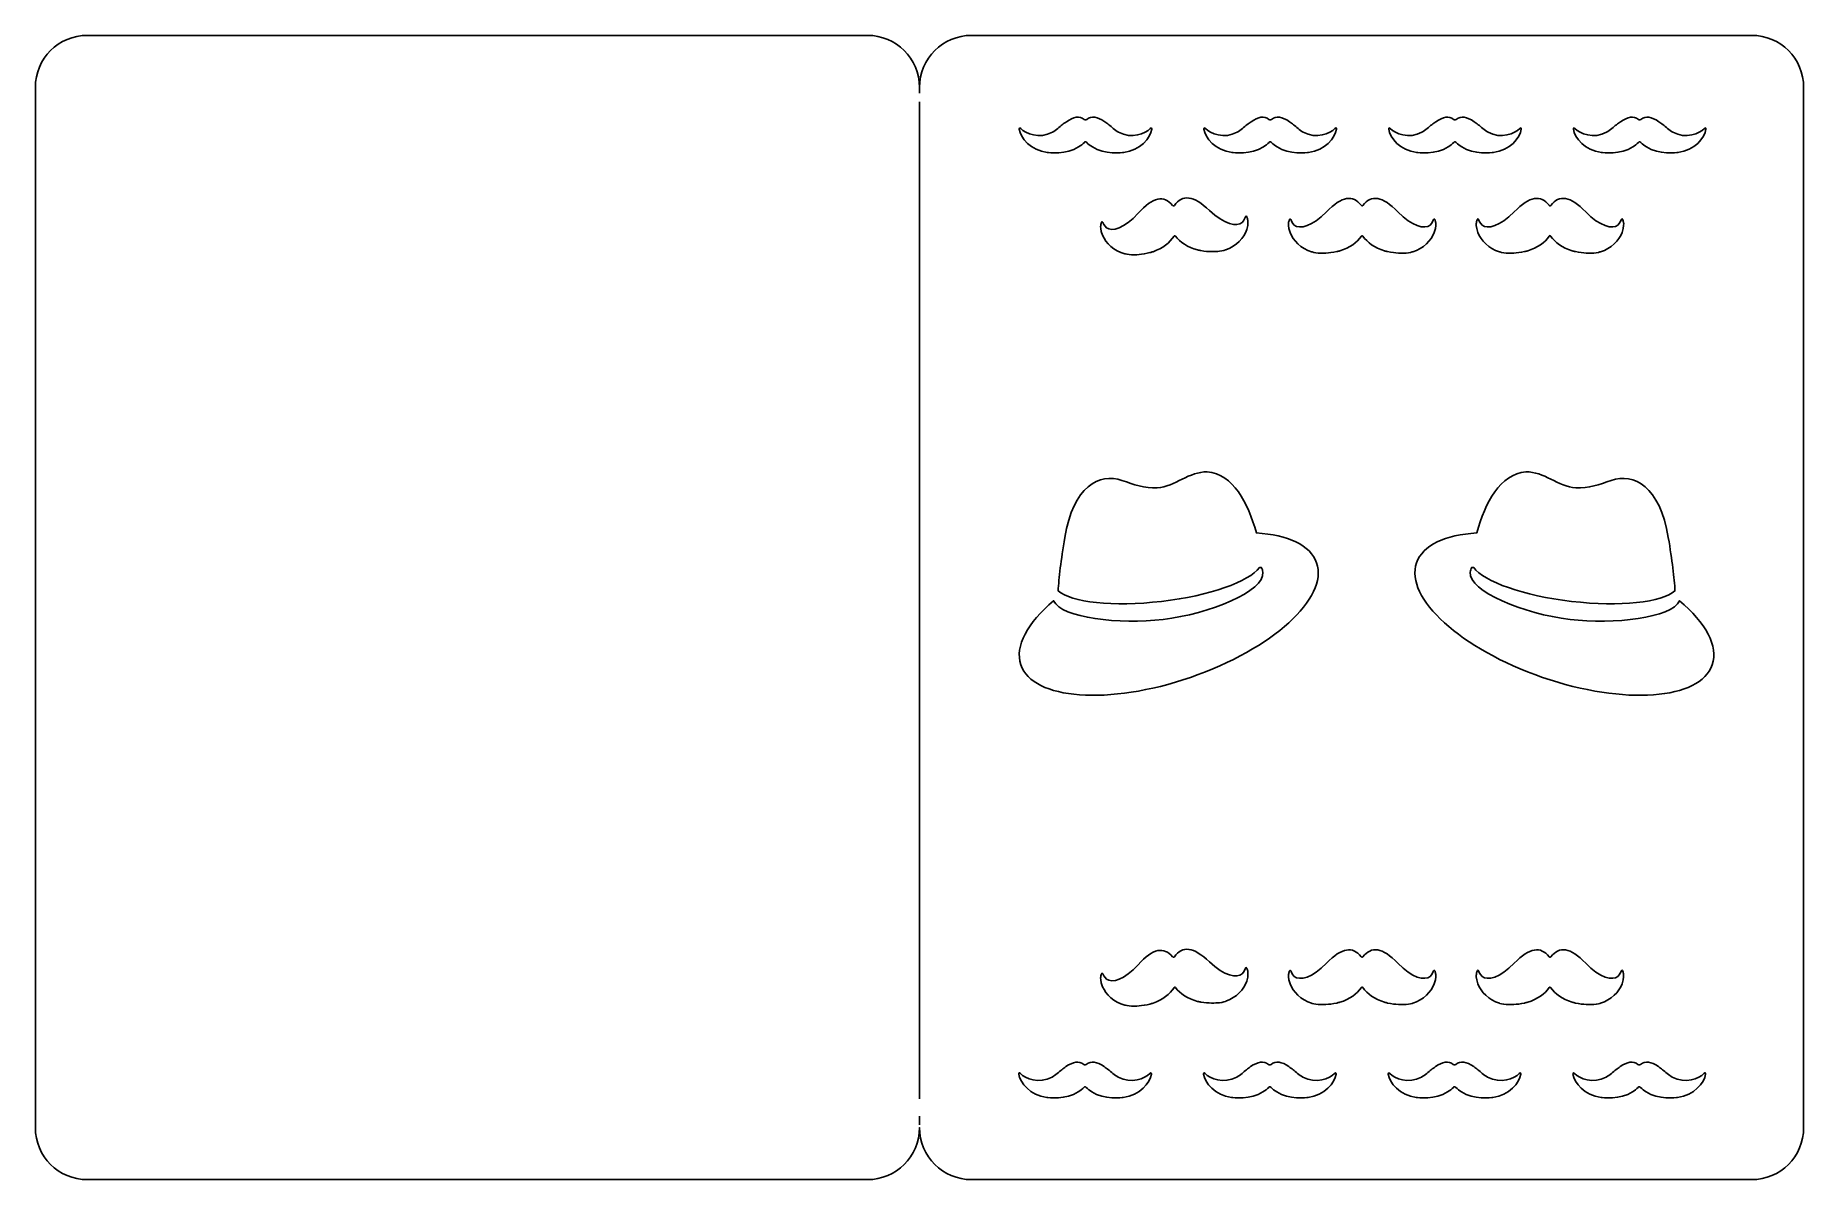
# Model space of a CAD drawing. Header units: centimetres. Extents: x -8.5 to 7.7, y -3.1 to 7.3.
import ezdxf
from ezdxf.lldxf.tags import DXFTag

# ---------------------------------------------------------------- set-up
doc = ezdxf.new("R2010")
doc.units = ezdxf.units.CM
doc.header["$MEASUREMENT"] = 0
doc.layers.add('Layer 1', color=7, linetype='Continuous')
tags = doc.linetypes.add('New Line1', pattern=[0.2, 0.1, -0.1]).pattern_tags.tags
tags[6:7] = [DXFTag(74, 4), DXFTag(75, 0), DXFTag(340, '0'), DXFTag(46, 1.0), DXFTag(50, 0.0), DXFTag(44, 0.0), DXFTag(45, 0.0)]
tags[4:5] = [DXFTag(74, 4), DXFTag(75, 0), DXFTag(340, '0'), DXFTag(46, 1.0), DXFTag(50, 0.0), DXFTag(44, 0.0), DXFTag(45, 0.0)]

msp = doc.modelspace()

# ---------------------------------------------------------------- linework, layer by layer
at = {"layer": 'Layer 1', "color": 240}
for points, knots in [([(7.24958, 7.34002), (7.24958, 7.34002), (0.10586, 7.34002), (0.10586, 7.34002), (0.10586, 7.34002), (-0.15714, 7.34002), (-0.37039, 7.12679), (-0.37039, 6.86377), (-0.37039, 6.86377), (-0.37039, 7.12682), (-0.58362, 7.34002), (-0.84664, 7.34002), (-0.84664, 7.34002), (-0.84664, 7.34002), (-7.99039, 7.34002), (-7.99039, 7.34002), (-7.99039, 7.34002), (-8.25339, 7.34002), (-8.46664, 7.12679), (-8.46664, 6.86377), (-8.46664, 6.86377), (-8.46664, 6.86377), (-8.46664, -2.66123), (-8.46664, -2.66123), (-8.46664, -2.66123), (-8.46664, -2.92425), (-8.25339, -3.13748), (-7.99039, -3.13748), (-7.99039, -3.13748), (-7.99039, -3.13748), (-0.84664, -3.13748), (-0.84664, -3.13748), (-0.84664, -3.13748), (-0.58362, -3.13748), (-0.37039, -2.92425), (-0.37039, -2.66123), (-0.37039, -2.66123), (-0.37039, -2.92425), (-0.15714, -3.13748), (0.10586, -3.13748), (0.10586, -3.13748), (0.10586, -3.13748), (7.24958, -3.13748), (7.24958, -3.13748), (7.24958, -3.13748), (7.5126, -3.13748), (7.72583, -2.92425), (7.72583, -2.66123), (7.72583, -2.66123), (7.72583, -2.66123), (7.72583, 6.86377), (7.72583, 6.86377), (7.72583, 6.86377), (7.72583, 7.12679), (7.51261, 7.34002), (7.24958, 7.34002)], [0, 0, 0, 0, 0.06666667, 0.06666667, 0.06666667, 0.06666667, 0.13333333, 0.13333333, 0.13333333, 0.13333333, 0.2, 0.2, 0.2, 0.2, 0.26666667, 0.26666667, 0.26666667, 0.26666667, 0.33333333, 0.33333333, 0.33333333, 0.33333333, 0.4, 0.4, 0.4, 0.4, 0.46666667, 0.46666667, 0.46666667, 0.46666667, 0.53333333, 0.53333333, 0.53333333, 0.53333333, 0.6, 0.6, 0.6, 0.6, 0.66666667, 0.66666667, 0.66666667, 0.66666667, 0.73333333, 0.73333333, 0.73333333, 0.73333333, 0.8, 0.8, 0.8, 0.8, 0.86666667, 0.86666667, 0.86666667, 0.86666667, 1, 1, 1, 1]), ([(0.55711, 6.48811), (0.60066, 6.43937), (0.7274, 6.38783), (0.84704, 6.45403), (0.84704, 6.45403), (0.86334, 6.46305), (0.87956, 6.47424), (0.89535, 6.48798), (0.89535, 6.48798), (0.9239, 6.51267), (0.95009, 6.53341), (0.97433, 6.54973), (0.97433, 6.54973), (1.04164, 6.595), (1.09366, 6.6059), (1.13739, 6.57084), (1.13739, 6.57084), (1.13739, 6.57084), (1.14755, 6.56049), (1.16131, 6.57013), (1.16131, 6.57013), (1.2052, 6.60606), (1.25751, 6.59529), (1.32522, 6.54973), (1.32522, 6.54973), (1.34948, 6.53343), (1.3757, 6.51266), (1.40422, 6.48798), (1.40422, 6.48798), (1.42004, 6.47425), (1.43623, 6.46306), (1.45253, 6.45403), (1.45253, 6.45403), (1.5722, 6.38783), (1.69891, 6.43937), (1.74246, 6.48811), (1.74246, 6.48811), (1.75751, 6.5024), (1.75669, 6.48165), (1.75669, 6.48165), (1.75669, 6.48165), (1.74597, 6.39831), (1.65141, 6.28872), (1.49981, 6.26742), (1.49981, 6.26742), (1.49259, 6.26522), (1.32026, 6.24625), (1.21279, 6.31909), (1.21279, 6.31909), (1.19255, 6.33108), (1.17527, 6.34454), (1.16096, 6.35891), (1.16096, 6.35891), (1.14837, 6.37066), (1.13926, 6.35978), (1.13937, 6.35978), (1.13937, 6.35978), (1.12482, 6.34507), (1.1073, 6.33128), (1.08667, 6.31909), (1.08667, 6.31909), (0.9792, 6.24625), (0.8069, 6.26522), (0.79962, 6.26742), (0.79962, 6.26742), (0.64804, 6.28872), (0.55348, 6.39834), (0.54276, 6.48165), (0.54276, 6.48165), (0.54287, 6.48166), (0.542, 6.50243), (0.55711, 6.48811)], [0, 0, 0, 0, 0.05263158, 0.05263158, 0.05263158, 0.05263158, 0.10526316, 0.10526316, 0.10526316, 0.10526316, 0.15789474, 0.15789474, 0.15789474, 0.15789474, 0.21052632, 0.21052632, 0.21052632, 0.21052632, 0.26315789, 0.26315789, 0.26315789, 0.26315789, 0.31578947, 0.31578947, 0.31578947, 0.31578947, 0.36842105, 0.36842105, 0.36842105, 0.36842105, 0.42105263, 0.42105263, 0.42105263, 0.42105263, 0.47368421, 0.47368421, 0.47368421, 0.47368421, 0.52631579, 0.52631579, 0.52631579, 0.52631579, 0.57894737, 0.57894737, 0.57894737, 0.57894737, 0.63157895, 0.63157895, 0.63157895, 0.63157895, 0.68421053, 0.68421053, 0.68421053, 0.68421053, 0.73684211, 0.73684211, 0.73684211, 0.73684211, 0.78947368, 0.78947368, 0.78947368, 0.78947368, 0.84210526, 0.84210526, 0.84210526, 0.84210526, 0.89473684, 0.89473684, 0.89473684, 0.89473684, 1, 1, 1, 1]), ([(2.24877, 6.48811), (2.29229, 6.43937), (2.419, 6.38783), (2.5387, 6.45403), (2.5387, 6.45403), (2.555, 6.46305), (2.57119, 6.47424), (2.58701, 6.48798), (2.58701, 6.48798), (2.61553, 6.51267), (2.6417, 6.53341), (2.66594, 6.54973), (2.66594, 6.54973), (2.73325, 6.595), (2.78529, 6.6059), (2.829, 6.57084), (2.829, 6.57084), (2.829, 6.57084), (2.83916, 6.56049), (2.85297, 6.57013), (2.85297, 6.57013), (2.89686, 6.60606), (2.94912, 6.59529), (3.01688, 6.54973), (3.01688, 6.54973), (3.04114, 6.53343), (3.06731, 6.51266), (3.09583, 6.48798), (3.09583, 6.48798), (3.11171, 6.47425), (3.12784, 6.46306), (3.14414, 6.45403), (3.14414, 6.45403), (3.26386, 6.38783), (3.39055, 6.43937), (3.43407, 6.48811), (3.43407, 6.48811), (3.44918, 6.5024), (3.44833, 6.48165), (3.44833, 6.48165), (3.44833, 6.48165), (3.43759, 6.39831), (3.34305, 6.28872), (3.19145, 6.26742), (3.19145, 6.26742), (3.1842, 6.26522), (3.01188, 6.24625), (2.90446, 6.31909), (2.90446, 6.31909), (2.88417, 6.33108), (2.86694, 6.34454), (2.85263, 6.35891), (2.85263, 6.35891), (2.84001, 6.37066), (2.83093, 6.35978), (2.83099, 6.35978), (2.83099, 6.35978), (2.81649, 6.34507), (2.79895, 6.33128), (2.77829, 6.31909), (2.77829, 6.31909), (2.67087, 6.24625), (2.49852, 6.26522), (2.4913, 6.26742), (2.4913, 6.26742), (2.33969, 6.28872), (2.24516, 6.39834), (2.23444, 6.48165), (2.23444, 6.48165), (2.23454, 6.48166), (2.23367, 6.50243), (2.24877, 6.48811)], [0, 0, 0, 0, 0.05263158, 0.05263158, 0.05263158, 0.05263158, 0.10526316, 0.10526316, 0.10526316, 0.10526316, 0.15789474, 0.15789474, 0.15789474, 0.15789474, 0.21052632, 0.21052632, 0.21052632, 0.21052632, 0.26315789, 0.26315789, 0.26315789, 0.26315789, 0.31578947, 0.31578947, 0.31578947, 0.31578947, 0.36842105, 0.36842105, 0.36842105, 0.36842105, 0.42105263, 0.42105263, 0.42105263, 0.42105263, 0.47368421, 0.47368421, 0.47368421, 0.47368421, 0.52631579, 0.52631579, 0.52631579, 0.52631579, 0.57894737, 0.57894737, 0.57894737, 0.57894737, 0.63157895, 0.63157895, 0.63157895, 0.63157895, 0.68421053, 0.68421053, 0.68421053, 0.68421053, 0.73684211, 0.73684211, 0.73684211, 0.73684211, 0.78947368, 0.78947368, 0.78947368, 0.78947368, 0.84210526, 0.84210526, 0.84210526, 0.84210526, 0.89473684, 0.89473684, 0.89473684, 0.89473684, 1, 1, 1, 1]), ([(3.94047, 6.48811), (3.98402, 6.43937), (4.11076, 6.38783), (4.2304, 6.45403), (4.2304, 6.45403), (4.2467, 6.46305), (4.26292, 6.47424), (4.27871, 6.48798), (4.27871, 6.48798), (4.30726, 6.51267), (4.33345, 6.53341), (4.35769, 6.54973), (4.35769, 6.54973), (4.425, 6.595), (4.47702, 6.6059), (4.52075, 6.57084), (4.52075, 6.57084), (4.52075, 6.57084), (4.53091, 6.56049), (4.54467, 6.57013), (4.54467, 6.57013), (4.58856, 6.60606), (4.64087, 6.59529), (4.70858, 6.54973), (4.70858, 6.54973), (4.73284, 6.53343), (4.75906, 6.51266), (4.78758, 6.48798), (4.78758, 6.48798), (4.8034, 6.47425), (4.81959, 6.46306), (4.83589, 6.45403), (4.83589, 6.45403), (4.95556, 6.38783), (5.08227, 6.43937), (5.12582, 6.48811), (5.12582, 6.48811), (5.14087, 6.5024), (5.14008, 6.48165), (5.14008, 6.48165), (5.14008, 6.48165), (5.12934, 6.39831), (5.03478, 6.28872), (4.8832, 6.26742), (4.8832, 6.26742), (4.87595, 6.26522), (4.70363, 6.24625), (4.59615, 6.31909), (4.59615, 6.31909), (4.57591, 6.33108), (4.55863, 6.34454), (4.54432, 6.35891), (4.54432, 6.35891), (4.53173, 6.37066), (4.52265, 6.35978), (4.5227, 6.35978), (4.5227, 6.35978), (4.5082, 6.34507), (4.49066, 6.33128), (4.47002, 6.31909), (4.47002, 6.31909), (4.36255, 6.24625), (4.19025, 6.26522), (4.18297, 6.26742), (4.18297, 6.26742), (4.03139, 6.28872), (3.93683, 6.39834), (3.92611, 6.48165), (3.92611, 6.48165), (3.92623, 6.48166), (3.92536, 6.50243), (3.94047, 6.48811)], [0, 0, 0, 0, 0.05263158, 0.05263158, 0.05263158, 0.05263158, 0.10526316, 0.10526316, 0.10526316, 0.10526316, 0.15789474, 0.15789474, 0.15789474, 0.15789474, 0.21052632, 0.21052632, 0.21052632, 0.21052632, 0.26315789, 0.26315789, 0.26315789, 0.26315789, 0.31578947, 0.31578947, 0.31578947, 0.31578947, 0.36842105, 0.36842105, 0.36842105, 0.36842105, 0.42105263, 0.42105263, 0.42105263, 0.42105263, 0.47368421, 0.47368421, 0.47368421, 0.47368421, 0.52631579, 0.52631579, 0.52631579, 0.52631579, 0.57894737, 0.57894737, 0.57894737, 0.57894737, 0.63157895, 0.63157895, 0.63157895, 0.63157895, 0.68421053, 0.68421053, 0.68421053, 0.68421053, 0.73684211, 0.73684211, 0.73684211, 0.73684211, 0.78947368, 0.78947368, 0.78947368, 0.78947368, 0.84210526, 0.84210526, 0.84210526, 0.84210526, 0.89473684, 0.89473684, 0.89473684, 0.89473684, 1, 1, 1, 1]), ([(5.63213, 6.48811), (5.67565, 6.43937), (5.80236, 6.38783), (5.92206, 6.45403), (5.92206, 6.45403), (5.93833, 6.46305), (5.95455, 6.47424), (5.97037, 6.48798), (5.97037, 6.48798), (5.99889, 6.51267), (6.02506, 6.53341), (6.0493, 6.54973), (6.0493, 6.54973), (6.11661, 6.595), (6.16865, 6.6059), (6.21236, 6.57084), (6.21236, 6.57084), (6.21236, 6.57084), (6.22252, 6.56049), (6.23633, 6.57013), (6.23633, 6.57013), (6.28022, 6.60606), (6.33248, 6.59529), (6.40024, 6.54973), (6.40024, 6.54973), (6.4245, 6.53343), (6.45067, 6.51266), (6.47919, 6.48798), (6.47919, 6.48798), (6.49507, 6.47425), (6.5112, 6.46306), (6.5275, 6.45403), (6.5275, 6.45403), (6.64722, 6.38783), (6.77391, 6.43937), (6.81743, 6.48811), (6.81743, 6.48811), (6.83254, 6.5024), (6.83169, 6.48165), (6.83169, 6.48165), (6.83169, 6.48165), (6.82095, 6.39831), (6.72641, 6.28872), (6.57481, 6.26742), (6.57481, 6.26742), (6.56756, 6.26522), (6.39524, 6.24625), (6.28782, 6.31909), (6.28782, 6.31909), (6.26753, 6.33108), (6.2503, 6.34454), (6.23599, 6.35891), (6.23599, 6.35891), (6.22337, 6.37066), (6.21429, 6.35978), (6.21435, 6.35978), (6.21435, 6.35978), (6.19985, 6.34507), (6.18231, 6.33128), (6.16165, 6.31909), (6.16165, 6.31909), (6.05423, 6.24625), (5.88188, 6.26522), (5.87466, 6.26742), (5.87466, 6.26742), (5.72305, 6.28872), (5.62852, 6.39834), (5.6178, 6.48165), (5.6178, 6.48165), (5.6179, 6.48166), (5.61702, 6.50243), (5.63213, 6.48811)], [0, 0, 0, 0, 0.05263158, 0.05263158, 0.05263158, 0.05263158, 0.10526316, 0.10526316, 0.10526316, 0.10526316, 0.15789474, 0.15789474, 0.15789474, 0.15789474, 0.21052632, 0.21052632, 0.21052632, 0.21052632, 0.26315789, 0.26315789, 0.26315789, 0.26315789, 0.31578947, 0.31578947, 0.31578947, 0.31578947, 0.36842105, 0.36842105, 0.36842105, 0.36842105, 0.42105263, 0.42105263, 0.42105263, 0.42105263, 0.47368421, 0.47368421, 0.47368421, 0.47368421, 0.52631579, 0.52631579, 0.52631579, 0.52631579, 0.57894737, 0.57894737, 0.57894737, 0.57894737, 0.63157895, 0.63157895, 0.63157895, 0.63157895, 0.68421053, 0.68421053, 0.68421053, 0.68421053, 0.73684211, 0.73684211, 0.73684211, 0.73684211, 0.78947368, 0.78947368, 0.78947368, 0.78947368, 0.84210526, 0.84210526, 0.84210526, 0.84210526, 0.89473684, 0.89473684, 0.89473684, 0.89473684, 1, 1, 1, 1]), ([(1.94776, 5.78334), (1.94773, 5.78339), (1.9567, 5.77376), (1.96361, 5.78292), (1.96361, 5.78292), (2.0365, 5.88433), (2.13662, 5.87814), (2.28526, 5.73662), (2.28526, 5.73662), (2.42083, 5.60761), (2.53709, 5.58504), (2.58448, 5.62782), (2.58448, 5.62782), (2.60102, 5.6428), (2.61406, 5.67886), (2.61406, 5.67886), (2.61406, 5.67886), (2.62062, 5.6946), (2.62819, 5.67666), (2.62819, 5.67666), (2.62819, 5.67666), (2.632, 5.66679), (2.63446, 5.65716), (2.63602, 5.64856), (2.63602, 5.64856), (2.63602, 5.64856), (2.64367, 5.61525), (2.6257, 5.56146), (2.6257, 5.56146), (2.60049, 5.48582), (2.53146, 5.41081), (2.43605, 5.37654), (2.43605, 5.37654), (2.43605, 5.37654), (2.40327, 5.36524), (2.37559, 5.36283), (2.37559, 5.36283), (2.33916, 5.3586), (2.28015, 5.35622), (2.20533, 5.36902), (2.20533, 5.36902), (2.19596, 5.37082), (2.18623, 5.37288), (2.17623, 5.37524), (2.17623, 5.37524), (2.08437, 5.39924), (2.01637, 5.44628), (1.97314, 5.50208), (1.97314, 5.50208), (1.96518, 5.51195), (1.96028, 5.50047), (1.96028, 5.50047), (1.96028, 5.50047), (1.92149, 5.44192), (1.85765, 5.39014), (1.76851, 5.35921), (1.76851, 5.35921), (1.75872, 5.35609), (1.74922, 5.35326), (1.74007, 5.35072), (1.74007, 5.35072), (1.66657, 5.33209), (1.60746, 5.32979), (1.57084, 5.33117), (1.57084, 5.33117), (1.54306, 5.33141), (1.50951, 5.34009), (1.50951, 5.34009), (1.50951, 5.34009), (1.41177, 5.36679), (1.337, 5.43613), (1.30599, 5.50956), (1.30599, 5.50956), (1.2839, 5.56176), (1.28887, 5.59558), (1.28887, 5.59558), (1.28887, 5.59558), (1.2898, 5.60428), (1.29152, 5.61407), (1.29453, 5.62421), (1.29453, 5.62421), (1.29453, 5.62421), (1.30062, 5.64268), (1.30842, 5.62752), (1.30842, 5.62752), (1.30842, 5.62752), (1.32427, 5.59257), (1.34194, 5.57897), (1.34194, 5.57897), (1.3925, 5.54002), (1.5067, 5.57164), (1.63166, 5.71089), (1.63166, 5.71089), (1.76821, 5.86303), (1.86732, 5.87759), (1.94776, 5.78334)], [0, 0, 0, 0, 0.04, 0.04, 0.04, 0.04, 0.08, 0.08, 0.08, 0.08, 0.12, 0.12, 0.12, 0.12, 0.16, 0.16, 0.16, 0.16, 0.2, 0.2, 0.2, 0.2, 0.24, 0.24, 0.24, 0.24, 0.28, 0.28, 0.28, 0.28, 0.32, 0.32, 0.32, 0.32, 0.36, 0.36, 0.36, 0.36, 0.4, 0.4, 0.4, 0.4, 0.44, 0.44, 0.44, 0.44, 0.48, 0.48, 0.48, 0.48, 0.52, 0.52, 0.52, 0.52, 0.56, 0.56, 0.56, 0.56, 0.6, 0.6, 0.6, 0.6, 0.64, 0.64, 0.64, 0.64, 0.68, 0.68, 0.68, 0.68, 0.72, 0.72, 0.72, 0.72, 0.76, 0.76, 0.76, 0.76, 0.8, 0.8, 0.8, 0.8, 0.84, 0.84, 0.84, 0.84, 0.88, 0.88, 0.88, 0.88, 0.92, 0.92, 0.92, 0.92, 1, 1, 1, 1]), ([(3.67482, 5.7839), (3.6749, 5.7839), (3.68347, 5.7739), (3.69075, 5.78279), (3.69075, 5.78279), (3.76753, 5.88129), (3.86739, 5.87116), (4.01037, 5.72389), (4.01037, 5.72389), (4.14076, 5.58964), (4.25604, 5.56255), (4.30506, 5.60345), (4.30506, 5.60345), (4.32218, 5.61776), (4.33662, 5.6533), (4.33662, 5.6533), (4.33662, 5.6533), (4.34379, 5.66878), (4.35059, 5.65055), (4.35059, 5.65055), (4.35059, 5.65055), (4.35406, 5.64055), (4.35609, 5.63081), (4.35736, 5.62216), (4.35736, 5.62216), (4.35736, 5.62216), (4.36363, 5.58856), (4.34358, 5.53554), (4.34358, 5.53554), (4.31545, 5.46095), (4.24349, 5.38872), (4.14681, 5.35822), (4.14681, 5.35822), (4.14681, 5.35822), (4.11355, 5.34822), (4.0858, 5.3469), (4.0858, 5.3469), (4.04923, 5.3441), (3.99023, 5.34407), (3.91596, 5.35979), (3.91596, 5.35979), (3.90665, 5.36199), (3.89704, 5.36442), (3.88715, 5.36715), (3.88715, 5.36715), (3.79629, 5.39475), (3.73017, 5.44441), (3.68927, 5.50188), (3.68927, 5.50188), (3.6817, 5.51207), (3.67633, 5.50077), (3.67633, 5.50077), (3.67633, 5.50077), (3.63527, 5.44378), (3.56946, 5.39454), (3.47919, 5.36716), (3.47919, 5.36716), (3.46927, 5.36441), (3.45969, 5.36197), (3.4504, 5.3598), (3.4504, 5.3598), (3.37613, 5.34408), (3.3171, 5.34411), (3.28054, 5.34691), (3.28054, 5.34691), (3.25279, 5.34823), (3.21955, 5.35823), (3.21955, 5.35823), (3.21955, 5.35823), (3.12292, 5.38874), (3.05096, 5.46097), (3.02275, 5.53555), (3.02275, 5.53555), (3.00272, 5.58857), (3.00897, 5.62217), (3.00897, 5.62217), (3.00897, 5.62217), (3.01027, 5.63082), (3.01228, 5.64053), (3.01577, 5.65056), (3.01577, 5.65056), (3.01577, 5.65056), (3.0226, 5.66876), (3.02974, 5.65331), (3.02974, 5.65331), (3.02974, 5.65331), (3.04421, 5.61778), (3.0613, 5.60346), (3.0613, 5.60346), (3.11035, 5.56258), (3.22558, 5.58968), (3.35599, 5.7239), (3.35599, 5.7239), (3.49856, 5.87057), (3.59812, 5.88121), (3.67482, 5.7839)], [0, 0, 0, 0, 0.04, 0.04, 0.04, 0.04, 0.08, 0.08, 0.08, 0.08, 0.12, 0.12, 0.12, 0.12, 0.16, 0.16, 0.16, 0.16, 0.2, 0.2, 0.2, 0.2, 0.24, 0.24, 0.24, 0.24, 0.28, 0.28, 0.28, 0.28, 0.32, 0.32, 0.32, 0.32, 0.36, 0.36, 0.36, 0.36, 0.4, 0.4, 0.4, 0.4, 0.44, 0.44, 0.44, 0.44, 0.48, 0.48, 0.48, 0.48, 0.52, 0.52, 0.52, 0.52, 0.56, 0.56, 0.56, 0.56, 0.6, 0.6, 0.6, 0.6, 0.64, 0.64, 0.64, 0.64, 0.68, 0.68, 0.68, 0.68, 0.72, 0.72, 0.72, 0.72, 0.76, 0.76, 0.76, 0.76, 0.8, 0.8, 0.8, 0.8, 0.84, 0.84, 0.84, 0.84, 0.88, 0.88, 0.88, 0.88, 0.92, 0.92, 0.92, 0.92, 1, 1, 1, 1]), ([(5.39462, 5.7839), (5.3947, 5.7839), (5.40327, 5.7739), (5.41055, 5.78279), (5.41055, 5.78279), (5.48733, 5.88129), (5.58719, 5.87116), (5.73017, 5.72389), (5.73017, 5.72389), (5.86056, 5.58964), (5.97584, 5.56255), (6.02486, 5.60345), (6.02486, 5.60345), (6.04198, 5.61776), (6.05642, 5.6533), (6.05642, 5.6533), (6.05642, 5.6533), (6.06359, 5.66878), (6.07039, 5.65055), (6.07039, 5.65055), (6.07039, 5.65055), (6.07386, 5.64055), (6.07589, 5.63081), (6.07716, 5.62216), (6.07716, 5.62216), (6.07716, 5.62216), (6.08343, 5.58856), (6.06338, 5.53554), (6.06338, 5.53554), (6.03525, 5.46095), (5.96329, 5.38872), (5.86661, 5.35822), (5.86661, 5.35822), (5.86661, 5.35822), (5.83335, 5.34822), (5.8056, 5.3469), (5.8056, 5.3469), (5.76903, 5.3441), (5.71003, 5.34407), (5.63576, 5.35979), (5.63576, 5.35979), (5.62645, 5.36199), (5.61684, 5.36442), (5.60695, 5.36715), (5.60695, 5.36715), (5.51609, 5.39475), (5.44997, 5.44441), (5.40907, 5.50188), (5.40907, 5.50188), (5.4015, 5.51207), (5.39613, 5.50077), (5.39613, 5.50077), (5.39613, 5.50077), (5.35507, 5.44378), (5.28926, 5.39454), (5.19899, 5.36716), (5.19899, 5.36716), (5.18907, 5.36441), (5.17949, 5.36197), (5.1702, 5.3598), (5.1702, 5.3598), (5.09593, 5.34408), (5.0369, 5.34411), (5.00034, 5.34691), (5.00034, 5.34691), (4.97259, 5.34823), (4.93935, 5.35823), (4.93935, 5.35823), (4.93935, 5.35823), (4.84272, 5.38874), (4.77076, 5.46097), (4.74255, 5.53555), (4.74255, 5.53555), (4.72252, 5.58857), (4.72877, 5.62217), (4.72877, 5.62217), (4.72877, 5.62217), (4.73007, 5.63082), (4.73208, 5.64053), (4.73557, 5.65056), (4.73557, 5.65056), (4.73557, 5.65056), (4.7424, 5.66876), (4.74954, 5.65331), (4.74954, 5.65331), (4.74954, 5.65331), (4.76401, 5.61778), (4.7811, 5.60346), (4.7811, 5.60346), (4.83015, 5.56258), (4.94538, 5.58968), (5.07579, 5.7239), (5.07579, 5.7239), (5.21835, 5.87057), (5.31791, 5.88121), (5.39462, 5.7839)], [0, 0, 0, 0, 0.04, 0.04, 0.04, 0.04, 0.08, 0.08, 0.08, 0.08, 0.12, 0.12, 0.12, 0.12, 0.16, 0.16, 0.16, 0.16, 0.2, 0.2, 0.2, 0.2, 0.24, 0.24, 0.24, 0.24, 0.28, 0.28, 0.28, 0.28, 0.32, 0.32, 0.32, 0.32, 0.36, 0.36, 0.36, 0.36, 0.4, 0.4, 0.4, 0.4, 0.44, 0.44, 0.44, 0.44, 0.48, 0.48, 0.48, 0.48, 0.52, 0.52, 0.52, 0.52, 0.56, 0.56, 0.56, 0.56, 0.6, 0.6, 0.6, 0.6, 0.64, 0.64, 0.64, 0.64, 0.68, 0.68, 0.68, 0.68, 0.72, 0.72, 0.72, 0.72, 0.76, 0.76, 0.76, 0.76, 0.8, 0.8, 0.8, 0.8, 0.84, 0.84, 0.84, 0.84, 0.88, 0.88, 0.88, 0.88, 0.92, 0.92, 0.92, 0.92, 1, 1, 1, 1]), ([(2.77392, 2.42551), (2.77217, 2.44049), (2.76731, 2.45493), (2.75971, 2.46869), (2.75971, 2.46869), (2.75971, 2.46869), (2.7428, 2.46689), (2.7428, 2.46689), (2.7428, 2.46689), (2.64866, 2.33809), (2.2878, 2.20903), (1.8466, 2.15727), (1.8466, 2.15727), (1.40168, 2.10512), (1.0179, 2.14838), (0.89942, 2.25371), (0.89942, 2.25371), (0.90482, 2.37322), (0.92564, 2.53025), (0.96046, 2.74232), (0.96046, 2.74232), (1.03737, 3.2105), (1.27595, 3.33565), (1.48373, 3.26561), (1.48373, 3.26561), (1.59237, 3.22897), (1.68952, 3.18833), (1.80687, 3.19639), (1.80687, 3.19639), (1.97012, 3.20758), (2.10143, 3.34935), (2.26436, 3.34281), (2.26436, 3.34281), (2.50235, 3.32223), (2.63769, 3.05971), (2.71439, 2.78451), (2.71439, 2.78451), (3.00265, 2.76578), (3.20993, 2.67251), (3.2661, 2.50955), (3.2661, 2.50955), (3.37675, 2.18858), (2.8601, 1.7194), (2.11223, 1.46159), (2.11223, 1.46159), (1.36431, 1.20383), (0.66837, 1.25498), (0.55772, 1.57594), (0.55772, 1.57594), (0.49861, 1.7475), (0.61892, 1.96144), (0.85786, 2.16281), (0.85786, 2.16281), (0.92967, 2.00462), (1.46309, 1.94403), (1.86071, 1.99199), (1.86071, 1.99199), (2.27978, 2.04256), (2.79511, 2.24769), (2.77392, 2.42551)], [0, 0, 0, 0, 0.0625, 0.0625, 0.0625, 0.0625, 0.125, 0.125, 0.125, 0.125, 0.1875, 0.1875, 0.1875, 0.1875, 0.25, 0.25, 0.25, 0.25, 0.3125, 0.3125, 0.3125, 0.3125, 0.375, 0.375, 0.375, 0.375, 0.4375, 0.4375, 0.4375, 0.4375, 0.5, 0.5, 0.5, 0.5, 0.5625, 0.5625, 0.5625, 0.5625, 0.625, 0.625, 0.625, 0.625, 0.6875, 0.6875, 0.6875, 0.6875, 0.75, 0.75, 0.75, 0.75, 0.8125, 0.8125, 0.8125, 0.8125, 0.875, 0.875, 0.875, 0.875, 1, 1, 1, 1]), ([(6.88941, 1.57596), (6.77876, 1.25499), (6.08285, 1.20385), (5.3349, 1.46161), (5.3349, 1.46161), (4.587, 1.71942), (4.0704, 2.18858), (4.18108, 2.50955), (4.18108, 2.50955), (4.23725, 2.67251), (4.44453, 2.76577), (4.73274, 2.78451), (4.73274, 2.78451), (4.80942, 3.0597), (4.94478, 3.32222), (5.18277, 3.34281), (5.18277, 3.34281), (5.3457, 3.34935), (5.47701, 3.20758), (5.64026, 3.19639), (5.64026, 3.19639), (5.75766, 3.18832), (5.8547, 3.22896), (5.9634, 3.26561), (5.9634, 3.26561), (6.1712, 3.33565), (6.40975, 3.2105), (6.48667, 2.74232), (6.48667, 2.74232), (6.52144, 2.53026), (6.54231, 2.37323), (6.54771, 2.25371), (6.54771, 2.25371), (6.42923, 2.14841), (6.0455, 2.10512), (5.60053, 2.15727), (5.60053, 2.15727), (5.15934, 2.20902), (4.79852, 2.33809), (4.70433, 2.46689), (4.70433, 2.46689), (4.70433, 2.46689), (4.68742, 2.46869), (4.68742, 2.46869), (4.68742, 2.46869), (4.67983, 2.45493), (4.67498, 2.44049), (4.67321, 2.42551), (4.67321, 2.42551), (4.65202, 2.24768), (5.16735, 2.04247), (5.58647, 1.99202), (5.58647, 1.99202), (5.98409, 1.94408), (6.51751, 2.00467), (6.58932, 2.16284), (6.58932, 2.16284), (6.82815, 1.96141), (6.94851, 1.74752), (6.88941, 1.57596)], [0, 0, 0, 0, 0.0625, 0.0625, 0.0625, 0.0625, 0.125, 0.125, 0.125, 0.125, 0.1875, 0.1875, 0.1875, 0.1875, 0.25, 0.25, 0.25, 0.25, 0.3125, 0.3125, 0.3125, 0.3125, 0.375, 0.375, 0.375, 0.375, 0.4375, 0.4375, 0.4375, 0.4375, 0.5, 0.5, 0.5, 0.5, 0.5625, 0.5625, 0.5625, 0.5625, 0.625, 0.625, 0.625, 0.625, 0.6875, 0.6875, 0.6875, 0.6875, 0.75, 0.75, 0.75, 0.75, 0.8125, 0.8125, 0.8125, 0.8125, 0.875, 0.875, 0.875, 0.875, 1, 1, 1, 1]), ([(2.17628, -1.505), (2.08442, -1.481), (2.01642, -1.43391), (1.97319, -1.37813), (1.97319, -1.37813), (1.96523, -1.36826), (1.96033, -1.37977), (1.96033, -1.37977), (1.96033, -1.37977), (1.92154, -1.43832), (1.8577, -1.4901), (1.76856, -1.52106), (1.76856, -1.52106), (1.75877, -1.52416), (1.74927, -1.52704), (1.74012, -1.52953), (1.74012, -1.52953), (1.66662, -1.5481), (1.60751, -1.55046), (1.57089, -1.54903), (1.57089, -1.54903), (1.54311, -1.54882), (1.50956, -1.54014), (1.50956, -1.54014), (1.50956, -1.54014), (1.41182, -1.51342), (1.33705, -1.44407), (1.30604, -1.37067), (1.30604, -1.37067), (1.28395, -1.31844), (1.28892, -1.28468), (1.28892, -1.28468), (1.28892, -1.28468), (1.28985, -1.27595), (1.29157, -1.26619), (1.29458, -1.25605), (1.29458, -1.25605), (1.29458, -1.25605), (1.30067, -1.23756), (1.30847, -1.25274), (1.30847, -1.25274), (1.30847, -1.25274), (1.32432, -1.28764), (1.34199, -1.30132), (1.34199, -1.30132), (1.39255, -1.34024), (1.50675, -1.30862), (1.63171, -1.16943), (1.63171, -1.16943), (1.76826, -1.01722), (1.86737, -1.00269), (1.94781, -1.09699), (1.94781, -1.09699), (1.94778, -1.09694), (1.95675, -1.10659), (1.96366, -1.09744), (1.96366, -1.09744), (2.03655, -0.996), (2.13667, -1.00216), (2.28531, -1.14374), (2.28531, -1.14374), (2.42088, -1.27278), (2.53714, -1.29532), (2.58453, -1.25248), (2.58453, -1.25248), (2.60107, -1.23753), (2.61411, -1.20142), (2.61411, -1.20142), (2.61411, -1.20142), (2.62067, -1.18568), (2.62824, -1.20364), (2.62824, -1.20364), (2.62824, -1.20364), (2.63208, -1.21348), (2.63451, -1.22309), (2.63607, -1.23171), (2.63607, -1.23171), (2.63607, -1.23171), (2.64372, -1.26507), (2.62575, -1.31886), (2.62575, -1.31886), (2.60054, -1.39443), (2.53151, -1.46946), (2.4361, -1.50372), (2.4361, -1.50372), (2.4361, -1.50372), (2.40332, -1.51507), (2.37564, -1.51745), (2.37564, -1.51745), (2.33921, -1.52168), (2.2802, -1.52406), (2.20538, -1.51129), (2.20538, -1.51129), (2.19602, -1.5094), (2.18628, -1.50736), (2.17628, -1.505)], [0, 0, 0, 0, 0.04, 0.04, 0.04, 0.04, 0.08, 0.08, 0.08, 0.08, 0.12, 0.12, 0.12, 0.12, 0.16, 0.16, 0.16, 0.16, 0.2, 0.2, 0.2, 0.2, 0.24, 0.24, 0.24, 0.24, 0.28, 0.28, 0.28, 0.28, 0.32, 0.32, 0.32, 0.32, 0.36, 0.36, 0.36, 0.36, 0.4, 0.4, 0.4, 0.4, 0.44, 0.44, 0.44, 0.44, 0.48, 0.48, 0.48, 0.48, 0.52, 0.52, 0.52, 0.52, 0.56, 0.56, 0.56, 0.56, 0.6, 0.6, 0.6, 0.6, 0.64, 0.64, 0.64, 0.64, 0.68, 0.68, 0.68, 0.68, 0.72, 0.72, 0.72, 0.72, 0.76, 0.76, 0.76, 0.76, 0.8, 0.8, 0.8, 0.8, 0.84, 0.84, 0.84, 0.84, 0.88, 0.88, 0.88, 0.88, 0.92, 0.92, 0.92, 0.92, 1, 1, 1, 1]), ([(3.88721, -1.51313), (3.79635, -1.48553), (3.73023, -1.43587), (3.68933, -1.3784), (3.68933, -1.3784), (3.68176, -1.36819), (3.67639, -1.37948), (3.67639, -1.37948), (3.67639, -1.37948), (3.63535, -1.43644), (3.56952, -1.48574), (3.47925, -1.51312), (3.47925, -1.51312), (3.46933, -1.51587), (3.45975, -1.51825), (3.45046, -1.52048), (3.45046, -1.52048), (3.37619, -1.53622), (3.31716, -1.53617), (3.2806, -1.53334), (3.2806, -1.53334), (3.25285, -1.53196), (3.21961, -1.52199), (3.21961, -1.52199), (3.21961, -1.52199), (3.12298, -1.49154), (3.05104, -1.41925), (3.02281, -1.34467), (3.02281, -1.34467), (3.00278, -1.29162), (3.00905, -1.25807), (3.00905, -1.25807), (3.00905, -1.25807), (3.01032, -1.24947), (3.01236, -1.23976), (3.01582, -1.22973), (3.01582, -1.22973), (3.01582, -1.22973), (3.02265, -1.21153), (3.02979, -1.22698), (3.02979, -1.22698), (3.02979, -1.22698), (3.04429, -1.26254), (3.06135, -1.2768), (3.06135, -1.2768), (3.1104, -1.31776), (3.22563, -1.29058), (3.35604, -1.15639), (3.35604, -1.15639), (3.49852, -1.00968), (3.59805, -0.99904), (3.67476, -1.09636), (3.67476, -1.09636), (3.67484, -1.09636), (3.68341, -1.10633), (3.69069, -1.09744), (3.69069, -1.09744), (3.7675, -0.99891), (3.86733, -1.00907), (4.01031, -1.15639), (4.01031, -1.15639), (4.1407, -1.29056), (4.25598, -1.31773), (4.305, -1.2768), (4.305, -1.2768), (4.32212, -1.26254), (4.33656, -1.22698), (4.33656, -1.22698), (4.33656, -1.22698), (4.34373, -1.21148), (4.35053, -1.22973), (4.35053, -1.22973), (4.35053, -1.22973), (4.354, -1.23976), (4.35603, -1.24947), (4.3573, -1.25807), (4.3573, -1.25807), (4.3573, -1.25807), (4.36357, -1.2917), (4.34352, -1.34464), (4.34352, -1.34464), (4.31542, -1.41925), (4.24343, -1.49154), (4.14675, -1.52199), (4.14675, -1.52199), (4.14675, -1.52199), (4.11349, -1.53196), (4.08574, -1.53334), (4.08574, -1.53334), (4.04917, -1.53609), (3.99017, -1.53614), (3.9159, -1.52048), (3.9159, -1.52048), (3.90671, -1.51831), (3.8971, -1.51588), (3.88721, -1.51313)], [0, 0, 0, 0, 0.04, 0.04, 0.04, 0.04, 0.08, 0.08, 0.08, 0.08, 0.12, 0.12, 0.12, 0.12, 0.16, 0.16, 0.16, 0.16, 0.2, 0.2, 0.2, 0.2, 0.24, 0.24, 0.24, 0.24, 0.28, 0.28, 0.28, 0.28, 0.32, 0.32, 0.32, 0.32, 0.36, 0.36, 0.36, 0.36, 0.4, 0.4, 0.4, 0.4, 0.44, 0.44, 0.44, 0.44, 0.48, 0.48, 0.48, 0.48, 0.52, 0.52, 0.52, 0.52, 0.56, 0.56, 0.56, 0.56, 0.6, 0.6, 0.6, 0.6, 0.64, 0.64, 0.64, 0.64, 0.68, 0.68, 0.68, 0.68, 0.72, 0.72, 0.72, 0.72, 0.76, 0.76, 0.76, 0.76, 0.8, 0.8, 0.8, 0.8, 0.84, 0.84, 0.84, 0.84, 0.88, 0.88, 0.88, 0.88, 0.92, 0.92, 0.92, 0.92, 1, 1, 1, 1]), ([(5.40909, -1.37843), (5.40155, -1.36824), (5.39618, -1.37951), (5.39618, -1.37951), (5.39618, -1.37951), (5.35514, -1.4365), (5.28931, -1.48582), (5.19904, -1.5132), (5.19904, -1.5132), (5.18912, -1.51595), (5.17954, -1.51831), (5.17025, -1.52053), (5.17025, -1.52053), (5.09598, -1.53625), (5.03695, -1.53619), (5.00039, -1.53339), (5.00039, -1.53339), (4.97264, -1.53204), (4.9394, -1.52207), (4.9394, -1.52207), (4.9394, -1.52207), (4.84277, -1.49159), (4.77083, -1.41928), (4.7426, -1.34472), (4.7426, -1.34472), (4.72257, -1.2917), (4.72882, -1.25812), (4.72882, -1.25812), (4.72882, -1.25812), (4.73012, -1.24949), (4.73213, -1.23984), (4.73562, -1.22976), (4.73562, -1.22976), (4.73562, -1.22976), (4.74245, -1.21156), (4.74959, -1.22701), (4.74959, -1.22701), (4.74959, -1.22701), (4.76406, -1.26257), (4.78115, -1.27683), (4.78115, -1.27683), (4.8302, -1.31776), (4.94543, -1.29061), (5.07584, -1.15642), (5.07584, -1.15642), (5.21829, -1.00971), (5.31785, -0.99907), (5.39456, -1.09641), (5.39456, -1.09641), (5.39464, -1.09641), (5.40321, -1.10638), (5.41049, -1.09749), (5.41049, -1.09749), (5.48727, -0.99893), (5.58713, -1.00907), (5.73011, -1.15641), (5.73011, -1.15641), (5.8605, -1.29061), (5.97575, -1.31775), (6.0248, -1.27682), (6.0248, -1.27682), (6.04189, -1.26256), (6.05636, -1.227), (6.05636, -1.227), (6.05636, -1.227), (6.06353, -1.2115), (6.07033, -1.22975), (6.07033, -1.22975), (6.07033, -1.22975), (6.07377, -1.23983), (6.07583, -1.24949), (6.07708, -1.25811), (6.07708, -1.25811), (6.07708, -1.25811), (6.08338, -1.29174), (6.06332, -1.34471), (6.06332, -1.34471), (6.03519, -1.41927), (5.96323, -1.49158), (5.86652, -1.52206), (5.86652, -1.52206), (5.86652, -1.52206), (5.83329, -1.53203), (5.80553, -1.53338), (5.80553, -1.53338), (5.76896, -1.53613), (5.70994, -1.53621), (5.63569, -1.52052), (5.63569, -1.52052), (5.62638, -1.5183), (5.61677, -1.51586), (5.60688, -1.51319), (5.60688, -1.51319), (5.51614, -1.48553), (5.45002, -1.43589), (5.40909, -1.37843)], [0, 0, 0, 0, 0.04, 0.04, 0.04, 0.04, 0.08, 0.08, 0.08, 0.08, 0.12, 0.12, 0.12, 0.12, 0.16, 0.16, 0.16, 0.16, 0.2, 0.2, 0.2, 0.2, 0.24, 0.24, 0.24, 0.24, 0.28, 0.28, 0.28, 0.28, 0.32, 0.32, 0.32, 0.32, 0.36, 0.36, 0.36, 0.36, 0.4, 0.4, 0.4, 0.4, 0.44, 0.44, 0.44, 0.44, 0.48, 0.48, 0.48, 0.48, 0.52, 0.52, 0.52, 0.52, 0.56, 0.56, 0.56, 0.56, 0.6, 0.6, 0.6, 0.6, 0.64, 0.64, 0.64, 0.64, 0.68, 0.68, 0.68, 0.68, 0.72, 0.72, 0.72, 0.72, 0.76, 0.76, 0.76, 0.76, 0.8, 0.8, 0.8, 0.8, 0.84, 0.84, 0.84, 0.84, 0.88, 0.88, 0.88, 0.88, 0.92, 0.92, 0.92, 0.92, 1, 1, 1, 1]), ([(1.75271, -2.17096), (1.74197, -2.25433), (1.64741, -2.36395), (1.49583, -2.38527), (1.49583, -2.38527), (1.48858, -2.38744), (1.31626, -2.40646), (1.20881, -2.3336), (1.20881, -2.3336), (1.18854, -2.32161), (1.17127, -2.30815), (1.15695, -2.29373), (1.15695, -2.29373), (1.14436, -2.28204), (1.13528, -2.29288), (1.13536, -2.29291), (1.13536, -2.29291), (1.12086, -2.30765), (1.10332, -2.32143), (1.08266, -2.33363), (1.08266, -2.33363), (0.97524, -2.4065), (0.80289, -2.38747), (0.79567, -2.3853), (0.79567, -2.3853), (0.64406, -2.36395), (0.5495, -2.25438), (0.53881, -2.17099), (0.53881, -2.17099), (0.53881, -2.17099), (0.53794, -2.15033), (0.55304, -2.16459), (0.55304, -2.16459), (0.59656, -2.21338), (0.72327, -2.26484), (0.84297, -2.19864), (0.84297, -2.19864), (0.85922, -2.18959), (0.87546, -2.17845), (0.89123, -2.16475), (0.89123, -2.16475), (0.91978, -2.13998), (0.94597, -2.11927), (0.97021, -2.103), (0.97021, -2.103), (1.03752, -2.05768), (1.08954, -2.04683), (1.13327, -2.08181), (1.13327, -2.08181), (1.13327, -2.08181), (1.14343, -2.09223), (1.15724, -2.08252), (1.15724, -2.08252), (1.20113, -2.04662), (1.25339, -2.05733), (1.3211, -2.10292), (1.3211, -2.10292), (1.34536, -2.11919), (1.37158, -2.13991), (1.4001, -2.16467), (1.4001, -2.16467), (1.41592, -2.1784), (1.43211, -2.18951), (1.44841, -2.19856), (1.44841, -2.19856), (1.56811, -2.26476), (1.69479, -2.2133), (1.73834, -2.16451), (1.73834, -2.16451), (1.75355, -2.15027), (1.75271, -2.17096), (1.75271, -2.17096)], [0, 0, 0, 0, 0.05263158, 0.05263158, 0.05263158, 0.05263158, 0.10526316, 0.10526316, 0.10526316, 0.10526316, 0.15789474, 0.15789474, 0.15789474, 0.15789474, 0.21052632, 0.21052632, 0.21052632, 0.21052632, 0.26315789, 0.26315789, 0.26315789, 0.26315789, 0.31578947, 0.31578947, 0.31578947, 0.31578947, 0.36842105, 0.36842105, 0.36842105, 0.36842105, 0.42105263, 0.42105263, 0.42105263, 0.42105263, 0.47368421, 0.47368421, 0.47368421, 0.47368421, 0.52631579, 0.52631579, 0.52631579, 0.52631579, 0.57894737, 0.57894737, 0.57894737, 0.57894737, 0.63157895, 0.63157895, 0.63157895, 0.63157895, 0.68421053, 0.68421053, 0.68421053, 0.68421053, 0.73684211, 0.73684211, 0.73684211, 0.73684211, 0.78947368, 0.78947368, 0.78947368, 0.78947368, 0.84210526, 0.84210526, 0.84210526, 0.84210526, 0.89473684, 0.89473684, 0.89473684, 0.89473684, 1, 1, 1, 1]), ([(3.44437, -2.17096), (3.43368, -2.25433), (3.33909, -2.36395), (3.18749, -2.38527), (3.18749, -2.38527), (3.18029, -2.38744), (3.00794, -2.40646), (2.9005, -2.3336), (2.9005, -2.3336), (2.88026, -2.32161), (2.86298, -2.30815), (2.84867, -2.29373), (2.84867, -2.29373), (2.83608, -2.28204), (2.82697, -2.29288), (2.82703, -2.29291), (2.82703, -2.29291), (2.81253, -2.30765), (2.79499, -2.32143), (2.77435, -2.33363), (2.77435, -2.33363), (2.6669, -2.4065), (2.49461, -2.38747), (2.48733, -2.3853), (2.48733, -2.3853), (2.33575, -2.36395), (2.24119, -2.25438), (2.23047, -2.17099), (2.23047, -2.17099), (2.23047, -2.17099), (2.2296, -2.15033), (2.2447, -2.16459), (2.2447, -2.16459), (2.28825, -2.21338), (2.41499, -2.26484), (2.53463, -2.19864), (2.53463, -2.19864), (2.55093, -2.18959), (2.56715, -2.17845), (2.58294, -2.16475), (2.58294, -2.16475), (2.61149, -2.13998), (2.63768, -2.11927), (2.66192, -2.103), (2.66192, -2.103), (2.72923, -2.05768), (2.78125, -2.04683), (2.82493, -2.08181), (2.82493, -2.08181), (2.82493, -2.08181), (2.83514, -2.09223), (2.8489, -2.08252), (2.8489, -2.08252), (2.89279, -2.04662), (2.94505, -2.05733), (3.01281, -2.10292), (3.01281, -2.10292), (3.03707, -2.11919), (3.06329, -2.13991), (3.09181, -2.16467), (3.09181, -2.16467), (3.10763, -2.1784), (3.12382, -2.18951), (3.14007, -2.19856), (3.14007, -2.19856), (3.25979, -2.26476), (3.38648, -2.2133), (3.43, -2.16451), (3.43, -2.16451), (3.44522, -2.15027), (3.44437, -2.17096), (3.44437, -2.17096)], [0, 0, 0, 0, 0.05263158, 0.05263158, 0.05263158, 0.05263158, 0.10526316, 0.10526316, 0.10526316, 0.10526316, 0.15789474, 0.15789474, 0.15789474, 0.15789474, 0.21052632, 0.21052632, 0.21052632, 0.21052632, 0.26315789, 0.26315789, 0.26315789, 0.26315789, 0.31578947, 0.31578947, 0.31578947, 0.31578947, 0.36842105, 0.36842105, 0.36842105, 0.36842105, 0.42105263, 0.42105263, 0.42105263, 0.42105263, 0.47368421, 0.47368421, 0.47368421, 0.47368421, 0.52631579, 0.52631579, 0.52631579, 0.52631579, 0.57894737, 0.57894737, 0.57894737, 0.57894737, 0.63157895, 0.63157895, 0.63157895, 0.63157895, 0.68421053, 0.68421053, 0.68421053, 0.68421053, 0.73684211, 0.73684211, 0.73684211, 0.73684211, 0.78947368, 0.78947368, 0.78947368, 0.78947368, 0.84210526, 0.84210526, 0.84210526, 0.84210526, 0.89473684, 0.89473684, 0.89473684, 0.89473684, 1, 1, 1, 1]), ([(5.13607, -2.17096), (5.12533, -2.25433), (5.03077, -2.36395), (4.87919, -2.38527), (4.87919, -2.38527), (4.87194, -2.38744), (4.69962, -2.40646), (4.59217, -2.3336), (4.59217, -2.3336), (4.5719, -2.32161), (4.55463, -2.30815), (4.54034, -2.29373), (4.54034, -2.29373), (4.52772, -2.28204), (4.51864, -2.29288), (4.51872, -2.29291), (4.51872, -2.29291), (4.50422, -2.30765), (4.48668, -2.32143), (4.46602, -2.33363), (4.46602, -2.33363), (4.3586, -2.4065), (4.18625, -2.38747), (4.17903, -2.3853), (4.17903, -2.3853), (4.02742, -2.36395), (3.93284, -2.25438), (3.92217, -2.17099), (3.92217, -2.17099), (3.92217, -2.17099), (3.9213, -2.15033), (3.9364, -2.16459), (3.9364, -2.16459), (3.97992, -2.21338), (4.10663, -2.26484), (4.22633, -2.19864), (4.22633, -2.19864), (4.24258, -2.18959), (4.25882, -2.17845), (4.27462, -2.16475), (4.27462, -2.16475), (4.30314, -2.13998), (4.32934, -2.11927), (4.35357, -2.103), (4.35357, -2.103), (4.42088, -2.05768), (4.4729, -2.04683), (4.51663, -2.08181), (4.51663, -2.08181), (4.51663, -2.08181), (4.52679, -2.09223), (4.5406, -2.08252), (4.5406, -2.08252), (4.58447, -2.04662), (4.63675, -2.05733), (4.70446, -2.10292), (4.70446, -2.10292), (4.72872, -2.11919), (4.75494, -2.13991), (4.78346, -2.16467), (4.78346, -2.16467), (4.79931, -2.1784), (4.81547, -2.18951), (4.83177, -2.19856), (4.83177, -2.19856), (4.95147, -2.26476), (5.07815, -2.2133), (5.1217, -2.16451), (5.1217, -2.16451), (5.13691, -2.15027), (5.13607, -2.17096), (5.13607, -2.17096)], [0, 0, 0, 0, 0.05263158, 0.05263158, 0.05263158, 0.05263158, 0.10526316, 0.10526316, 0.10526316, 0.10526316, 0.15789474, 0.15789474, 0.15789474, 0.15789474, 0.21052632, 0.21052632, 0.21052632, 0.21052632, 0.26315789, 0.26315789, 0.26315789, 0.26315789, 0.31578947, 0.31578947, 0.31578947, 0.31578947, 0.36842105, 0.36842105, 0.36842105, 0.36842105, 0.42105263, 0.42105263, 0.42105263, 0.42105263, 0.47368421, 0.47368421, 0.47368421, 0.47368421, 0.52631579, 0.52631579, 0.52631579, 0.52631579, 0.57894737, 0.57894737, 0.57894737, 0.57894737, 0.63157895, 0.63157895, 0.63157895, 0.63157895, 0.68421053, 0.68421053, 0.68421053, 0.68421053, 0.73684211, 0.73684211, 0.73684211, 0.73684211, 0.78947368, 0.78947368, 0.78947368, 0.78947368, 0.84210526, 0.84210526, 0.84210526, 0.84210526, 0.89473684, 0.89473684, 0.89473684, 0.89473684, 1, 1, 1, 1]), ([(6.82773, -2.17096), (6.81704, -2.25433), (6.72245, -2.36395), (6.57085, -2.38527), (6.57085, -2.38527), (6.56365, -2.38744), (6.3913, -2.40646), (6.28386, -2.3336), (6.28386, -2.3336), (6.26362, -2.32161), (6.24634, -2.30815), (6.23203, -2.29373), (6.23203, -2.29373), (6.21944, -2.28204), (6.21033, -2.29288), (6.21039, -2.29291), (6.21039, -2.29291), (6.19589, -2.30765), (6.17835, -2.32143), (6.15771, -2.33363), (6.15771, -2.33363), (6.05026, -2.4065), (5.87797, -2.38747), (5.87069, -2.3853), (5.87069, -2.3853), (5.71911, -2.36395), (5.62455, -2.25438), (5.61383, -2.17099), (5.61383, -2.17099), (5.61383, -2.17099), (5.61296, -2.15033), (5.62806, -2.16459), (5.62806, -2.16459), (5.67161, -2.21338), (5.79835, -2.26484), (5.91799, -2.19864), (5.91799, -2.19864), (5.93429, -2.18959), (5.95051, -2.17845), (5.9663, -2.16475), (5.9663, -2.16475), (5.99485, -2.13998), (6.02102, -2.11927), (6.04525, -2.103), (6.04525, -2.103), (6.11259, -2.05768), (6.1646, -2.04683), (6.20831, -2.08181), (6.20831, -2.08181), (6.20831, -2.08181), (6.2185, -2.09223), (6.23225, -2.08252), (6.23225, -2.08252), (6.27614, -2.04662), (6.32843, -2.05733), (6.39616, -2.10292), (6.39616, -2.10292), (6.42042, -2.11919), (6.44664, -2.13991), (6.47516, -2.16467), (6.47516, -2.16467), (6.49098, -2.1784), (6.50717, -2.18951), (6.52345, -2.19856), (6.52345, -2.19856), (6.64315, -2.26476), (6.76983, -2.2133), (6.81338, -2.16451), (6.81338, -2.16451), (6.82858, -2.15027), (6.82773, -2.17096), (6.82773, -2.17096)], [0, 0, 0, 0, 0.05263158, 0.05263158, 0.05263158, 0.05263158, 0.10526316, 0.10526316, 0.10526316, 0.10526316, 0.15789474, 0.15789474, 0.15789474, 0.15789474, 0.21052632, 0.21052632, 0.21052632, 0.21052632, 0.26315789, 0.26315789, 0.26315789, 0.26315789, 0.31578947, 0.31578947, 0.31578947, 0.31578947, 0.36842105, 0.36842105, 0.36842105, 0.36842105, 0.42105263, 0.42105263, 0.42105263, 0.42105263, 0.47368421, 0.47368421, 0.47368421, 0.47368421, 0.52631579, 0.52631579, 0.52631579, 0.52631579, 0.57894737, 0.57894737, 0.57894737, 0.57894737, 0.63157895, 0.63157895, 0.63157895, 0.63157895, 0.68421053, 0.68421053, 0.68421053, 0.68421053, 0.73684211, 0.73684211, 0.73684211, 0.73684211, 0.78947368, 0.78947368, 0.78947368, 0.78947368, 0.84210526, 0.84210526, 0.84210526, 0.84210526, 0.89473684, 0.89473684, 0.89473684, 0.89473684, 1, 1, 1, 1])]:
    msp.add_open_spline(points, degree=3, knots=knots, dxfattribs=at)
at = {"layer": 'Layer 1', "lineweight": 25}
for points in [[(-0.37039, 6.81085), (-0.37039, 6.81085), (-0.37039, 6.89023), (-0.37039, 6.89023)], [(-0.37039, -2.63477), (-0.37039, -2.63477), (-0.37039, -2.5554), (-0.37039, -2.5554)]]:
    msp.add_open_spline(points, degree=3, dxfattribs=at)
at = {"layer": 'Layer 1', "linetype": 'New Line1', "lineweight": 25}
msp.add_open_spline([(-0.37039, -2.39665), (-0.37039, -2.39665), (-0.37039, 6.73148), (-0.37039, 6.73148)], degree=3, dxfattribs=at)

doc.saveas('drawing.dxf')
